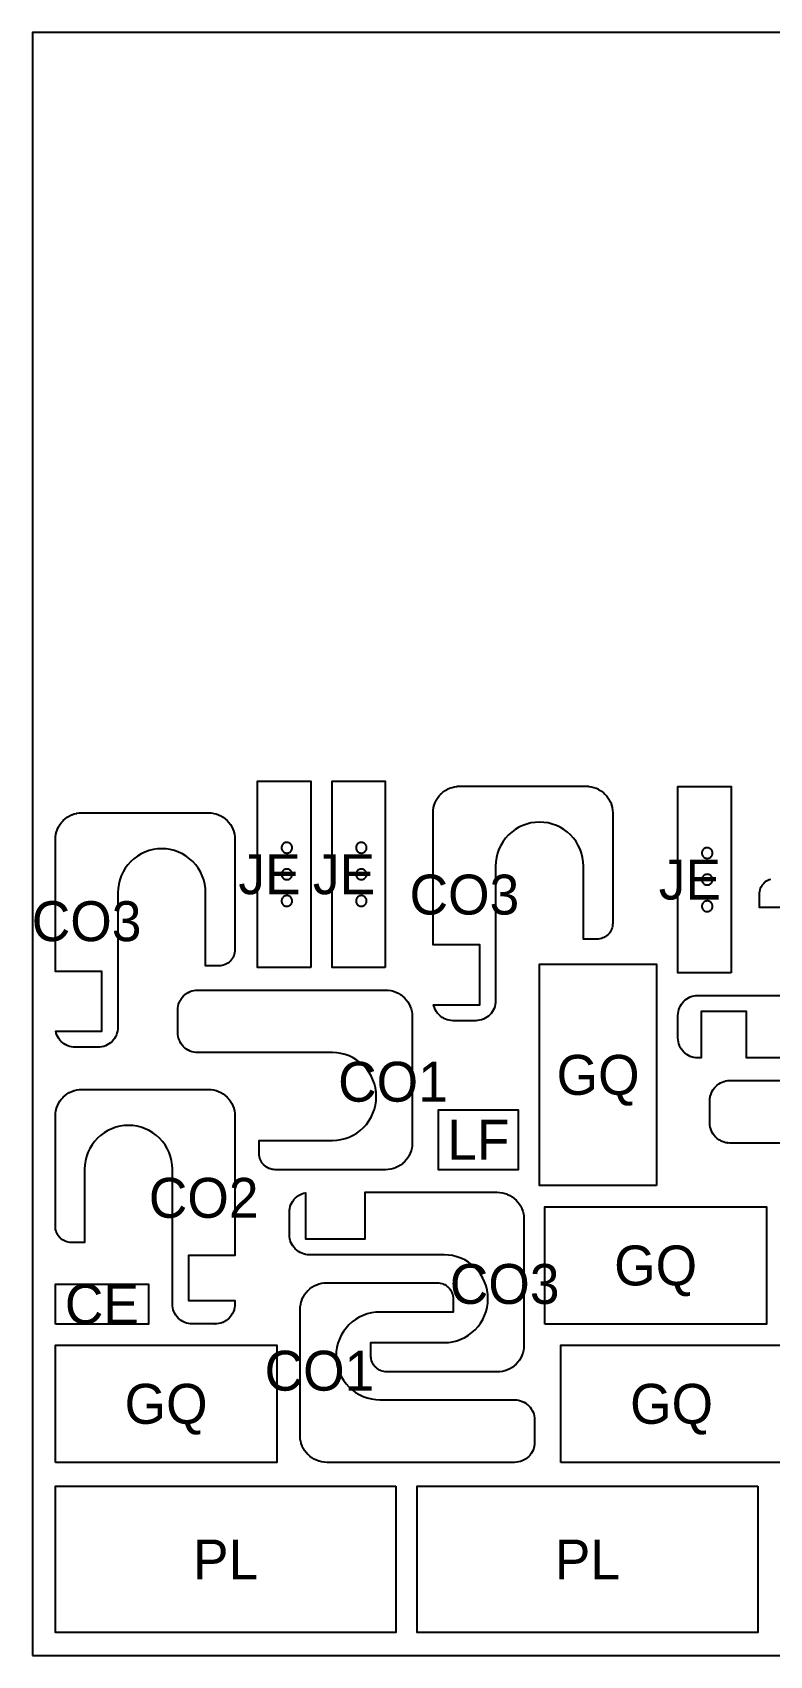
# Model space of a CAD drawing. Header units: millimetres. Extents: x 0 to 1250, y 0 to 1220.
# Drawn here: x 0 to 554, y 0 to 1220 of the extents above; entities that cross this region are included whole.
import ezdxf
from ezdxf.enums import TextEntityAlignment as Align

# ---------------------------------------------------------------- set-up
doc = ezdxf.new("R2010")
doc.units = ezdxf.units.MM
for name, color, linetype in [('DECOUPE', 1, 'Continuous'), ('PANNEAU', 8, 'Continuous'), ('REPERES', 5, 'Continuous')]:
    doc.layers.add(name, color=color, linetype=linetype)

msp = doc.modelspace()

# ---------------------------------------------------------------- linework, layer by layer
at = {"layer": 'DECOUPE'}
for points in [[(209.23, 517.2), (169.23, 517.2), (169.23, 657.2), (169.2, 657.27), (169.2, 657.27), (169.2, 657.27), (169.2, 657.27), (169.2, 657.27), (169.2, 657.27), (169.2, 657.27), (169.2, 657.27), (169.2, 657.27), (169.2, 657.27), (169.21, 657.27), (169.21, 657.27), (169.21, 657.28), (169.21, 657.28), (169.21, 657.28), (169.21, 657.28), (169.21, 657.28), (169.21, 657.28), (169.21, 657.28), (169.21, 657.28), (169.21, 657.28), (169.23, 657.2), (209.23, 657.2)], [(265.23, 517.2), (225.23, 517.2), (225.23, 657.2), (225.2, 657.27), (225.2, 657.27), (225.2, 657.27), (225.2, 657.27), (225.2, 657.27), (225.2, 657.27), (225.2, 657.27), (225.2, 657.27), (225.2, 657.27), (225.2, 657.27), (225.21, 657.27), (225.21, 657.27), (225.21, 657.28), (225.21, 657.28), (225.21, 657.28), (225.21, 657.28), (225.21, 657.28), (225.21, 657.28), (225.21, 657.28), (225.21, 657.28), (225.21, 657.28), (225.23, 657.2), (265.23, 657.2)], [(416.2, 653.44), (418.08, 653.35), (418.08, 653.36), (418.08, 653.37), (418.08, 653.37), (418.09, 653.37), (418.09, 653.37), (418.16, 653.34), (420.02, 653.07), (420.02, 653.07), (420.1, 653.05), (422.01, 652.58), (423.78, 651.94), (423.78, 651.95), (423.85, 651.92), (423.93, 651.89), (423.93, 651.89), (423.93, 651.88), (425.56, 651.11), (425.56, 651.12), (425.63, 651.08), (427.31, 650.07), (428.82, 648.95), (428.83, 648.95), (428.89, 648.9), (428.96, 648.86), (428.95, 648.85), (428.95, 648.84), (430.34, 647.58), (431.6, 646.19), (431.61, 646.19), (431.61, 646.19), (431.62, 646.2), (431.63, 646.2), (431.63, 646.2), (431.66, 646.13), (431.72, 646.07), (431.71, 646.06), (432.83, 644.55), (433.8, 642.93), (433.8, 642.94), (433.84, 642.87), (433.88, 642.8), (433.87, 642.79), (434.68, 641.09), (435.31, 639.32), (435.32, 639.32), (435.34, 639.24), (435.37, 639.17), (435.36, 639.17), (435.82, 637.34), (436.1, 635.4), (436.12, 635.32), (436.11, 635.32), (436.2, 633.44), (436.2, 633.36), (436.2, 633.36), (436.2, 550.52), (436.2, 550.52), (436.2, 550.44), (436.15, 549.35), (436.15, 549.34), (436.15, 549.34), (436.17, 549.34), (436.17, 549.34), (436.14, 549.26), (435.98, 548.18), (435.99, 548.17), (435.97, 548.1), (435.68, 546.95), (435.31, 545.92), (435.32, 545.92), (435.29, 545.85), (435.26, 545.77), (435.25, 545.77), (434.78, 544.78), (434.18, 543.77), (434.14, 543.7), (434.13, 543.71), (433.48, 542.82), (433.45, 542.75), (433.44, 542.75), (433.44, 542.75), (433.42, 542.76), (432.74, 542.01), (432.75, 542.01), (432.74, 542.01), (432.75, 542), (432.69, 541.95), (431.81, 541.16), (430.87, 540.46), (430.8, 540.41), (430.8, 540.42), (429.93, 539.9), (429.93, 539.89), (429.93, 539.88), (429.93, 539.88), (429.86, 539.85), (429.79, 539.81), (429.78, 539.82), (428.79, 539.35), (427.68, 538.95), (427.61, 538.93), (427.61, 538.93), (426.54, 538.67), (426.46, 538.65), (426.46, 538.66), (425.38, 538.5), (425.3, 538.46), (425.3, 538.46), (425.3, 538.46), (425.29, 538.49), (424.2, 538.44), (414.2, 538.44), (414.2, 593.44), (414.04, 596.67), (413.57, 599.88), (412.78, 603.02), (411.69, 606.07), (410.3, 608.99), (408.64, 611.77), (406.71, 614.37), (404.53, 616.77), (402.13, 618.95), (399.53, 620.88), (396.76, 622.54), (393.83, 623.93), (390.78, 625.02), (387.64, 625.8), (384.43, 626.28), (381.2, 626.44), (377.97, 626.28), (374.76, 625.8), (371.62, 625.02), (368.57, 623.93), (365.64, 622.54), (362.87, 620.88), (360.27, 618.95), (357.87, 616.77), (355.69, 614.37), (353.76, 611.77), (352.1, 608.99), (350.71, 606.07), (349.62, 603.02), (348.83, 599.88), (348.36, 596.67), (348.2, 593.44), (348.2, 492.2), (348.2, 492.12), (348.2, 492.12), (348.13, 490.73), (347.91, 489.28), (347.55, 487.85), (347.06, 486.46), (346.43, 485.13), (345.67, 483.87), (344.8, 482.69), (343.81, 481.6), (342.72, 480.61), (341.53, 479.73), (340.27, 478.98), (338.94, 478.35), (337.55, 477.85), (336.13, 477.49), (334.67, 477.28), (333.2, 477.2), (316.28, 477.2), (316.28, 477.2), (316.2, 477.2), (314.82, 477.27), (314.81, 477.26), (314.74, 477.28), (313.36, 477.48), (313.36, 477.47), (313.28, 477.49), (311.94, 477.83), (311.94, 477.82), (311.86, 477.85), (310.48, 478.34), (309.15, 478.96), (309.08, 478.99), (309.08, 478.99), (309.08, 478.99), (309.08, 479), (307.96, 479.67), (307.95, 479.66), (307.89, 479.71), (306.78, 480.54), (306.77, 480.53), (306.71, 480.58), (305.62, 481.57), (304.64, 482.65), (304.58, 482.71), (304.59, 482.72), (303.81, 483.76), (303.8, 483.76), (303.76, 483.83), (303.7, 483.88), (303.7, 483.89), (303.72, 483.9), (303.04, 485.01), (303.03, 485.01), (303, 485.08), (302.37, 486.4), (301.87, 487.78), (301.84, 487.86), (301.85, 487.86), (301.5, 489.2), (336.12, 489.2), (336.12, 489.22), (336.2, 489.2), (336.2, 489.2), (336.14, 489.25), (336.14, 489.25), (336.14, 489.25), (336.14, 489.26), (336.14, 489.26), (336.14, 489.26), (336.15, 489.27), (336.15, 489.27), (336.15, 489.27), (336.2, 489.2), (336.2, 489.2), (336.18, 489.28), (336.2, 489.29), (336.2, 534.2), (301.2, 534.2), (301.2, 633.44), (301.29, 635.31), (301.28, 635.32), (301.28, 635.32), (301.27, 635.32), (301.3, 635.4), (301.57, 637.26), (301.56, 637.26), (301.58, 637.34), (302.06, 639.24), (302.72, 641.09), (302.75, 641.17), (302.75, 641.17), (302.76, 641.16), (303.53, 642.79), (303.52, 642.8), (303.56, 642.87), (303.6, 642.94), (303.6, 642.94), (304.53, 644.48), (304.52, 644.48), (304.57, 644.55), (305.74, 646.13), (307, 647.52), (307, 647.52), (307, 647.53), (306.99, 647.53), (307.06, 647.58), (307.11, 647.64), (307.11, 647.64), (307.11, 647.64), (307.12, 647.64), (308.51, 648.9), (310.09, 650.07), (310.15, 650.11), (310.16, 650.11), (311.7, 651.03), (311.7, 651.04), (311.77, 651.08), (311.84, 651.12), (311.85, 651.11), (313.47, 651.88), (313.47, 651.89), (313.47, 651.89), (313.55, 651.92), (315.39, 652.58), (317.3, 653.05), (317.38, 653.07), (317.38, 653.07), (319.24, 653.34), (319.32, 653.36), (319.32, 653.35), (319.32, 653.35), (319.32, 653.35), (321.2, 653.44)], [(525.23, 513.2), (485.23, 513.2), (485.23, 653.2), (485.2, 653.27), (485.2, 653.27), (485.2, 653.27), (485.2, 653.27), (485.2, 653.27), (485.2, 653.27), (485.2, 653.27), (485.2, 653.27), (485.2, 653.27), (485.2, 653.27), (485.21, 653.27), (485.21, 653.27), (485.21, 653.28), (485.21, 653.28), (485.21, 653.28), (485.21, 653.28), (485.21, 653.28), (485.21, 653.28), (485.21, 653.28), (485.21, 653.28), (485.21, 653.28), (485.23, 653.2), (525.23, 653.2)], [(132.2, 633.44), (134.08, 633.35), (134.08, 633.36), (134.08, 633.37), (134.08, 633.37), (134.09, 633.37), (134.09, 633.37), (134.16, 633.34), (136.02, 633.07), (136.02, 633.07), (136.1, 633.05), (138.01, 632.58), (139.78, 631.94), (139.78, 631.95), (139.85, 631.92), (139.93, 631.89), (139.93, 631.89), (139.93, 631.88), (141.56, 631.11), (141.56, 631.12), (141.63, 631.08), (143.31, 630.07), (144.82, 628.95), (144.83, 628.95), (144.89, 628.9), (144.96, 628.86), (144.95, 628.85), (144.95, 628.84), (146.34, 627.58), (147.6, 626.19), (147.61, 626.19), (147.61, 626.19), (147.62, 626.2), (147.63, 626.2), (147.63, 626.2), (147.66, 626.13), (147.72, 626.07), (147.71, 626.06), (148.83, 624.55), (149.8, 622.93), (149.8, 622.94), (149.84, 622.87), (149.88, 622.8), (149.87, 622.79), (150.68, 621.09), (151.31, 619.32), (151.32, 619.32), (151.34, 619.24), (151.37, 619.17), (151.36, 619.17), (151.82, 617.34), (152.1, 615.4), (152.12, 615.32), (152.11, 615.32), (152.2, 613.44), (152.2, 613.36), (152.2, 613.36), (152.2, 530.52), (152.2, 530.52), (152.2, 530.44), (152.15, 529.35), (152.15, 529.34), (152.15, 529.34), (152.17, 529.34), (152.17, 529.34), (152.14, 529.26), (151.98, 528.18), (151.99, 528.17), (151.97, 528.1), (151.68, 526.95), (151.31, 525.92), (151.32, 525.92), (151.29, 525.85), (151.26, 525.77), (151.25, 525.77), (150.78, 524.78), (150.18, 523.77), (150.14, 523.7), (150.13, 523.71), (149.48, 522.82), (149.45, 522.75), (149.44, 522.75), (149.44, 522.75), (149.42, 522.76), (148.74, 522.01), (148.75, 522.01), (148.74, 522.01), (148.75, 522), (148.69, 521.95), (147.81, 521.16), (146.87, 520.46), (146.8, 520.41), (146.8, 520.42), (145.93, 519.9), (145.93, 519.89), (145.93, 519.88), (145.93, 519.88), (145.86, 519.85), (145.79, 519.81), (145.78, 519.82), (144.79, 519.35), (143.68, 518.95), (143.61, 518.93), (143.61, 518.93), (142.54, 518.67), (142.46, 518.65), (142.46, 518.66), (141.38, 518.5), (141.3, 518.46), (141.3, 518.46), (141.3, 518.46), (141.29, 518.49), (140.2, 518.44), (130.2, 518.44), (130.2, 573.44), (130.04, 576.67), (129.57, 579.88), (128.78, 583.02), (127.69, 586.07), (126.3, 588.99), (124.64, 591.77), (122.71, 594.37), (120.53, 596.77), (118.13, 598.95), (115.53, 600.88), (112.76, 602.54), (109.83, 603.93), (106.78, 605.02), (103.64, 605.8), (100.43, 606.28), (97.2, 606.44), (93.97, 606.28), (90.76, 605.8), (87.62, 605.02), (84.57, 603.93), (81.64, 602.54), (78.87, 600.88), (76.27, 598.95), (73.87, 596.77), (71.69, 594.37), (69.76, 591.77), (68.1, 588.99), (66.71, 586.07), (65.62, 583.02), (64.83, 579.88), (64.36, 576.67), (64.2, 573.44), (64.2, 472.2), (64.2, 472.12), (64.2, 472.12), (64.13, 470.73), (63.91, 469.28), (63.55, 467.85), (63.06, 466.46), (62.43, 465.13), (61.67, 463.87), (60.8, 462.69), (59.81, 461.6), (58.72, 460.61), (57.53, 459.73), (56.27, 458.98), (54.94, 458.35), (53.55, 457.85), (52.13, 457.49), (50.67, 457.28), (49.2, 457.2), (32.28, 457.2), (32.28, 457.2), (32.2, 457.2), (30.82, 457.27), (30.81, 457.26), (30.74, 457.28), (29.36, 457.48), (29.36, 457.47), (29.28, 457.49), (27.94, 457.83), (27.94, 457.82), (27.86, 457.85), (26.48, 458.34), (25.15, 458.96), (25.08, 458.99), (25.08, 458.99), (25.08, 458.99), (25.08, 459), (23.96, 459.67), (23.95, 459.66), (23.89, 459.71), (22.78, 460.54), (22.77, 460.53), (22.71, 460.58), (21.62, 461.57), (20.64, 462.65), (20.58, 462.71), (20.59, 462.72), (19.81, 463.76), (19.8, 463.76), (19.76, 463.83), (19.7, 463.88), (19.7, 463.89), (19.72, 463.9), (19.04, 465.01), (19.03, 465.01), (19, 465.08), (18.37, 466.4), (17.87, 467.78), (17.84, 467.86), (17.85, 467.86), (17.5, 469.2), (52.12, 469.2), (52.12, 469.22), (52.2, 469.2), (52.2, 469.2), (52.14, 469.25), (52.14, 469.25), (52.14, 469.25), (52.14, 469.26), (52.14, 469.26), (52.14, 469.26), (52.15, 469.27), (52.15, 469.27), (52.15, 469.27), (52.2, 469.2), (52.2, 469.2), (52.18, 469.28), (52.2, 469.29), (52.2, 514.2), (17.2, 514.2), (17.2, 613.44), (17.29, 615.31), (17.28, 615.32), (17.28, 615.32), (17.27, 615.32), (17.3, 615.4), (17.57, 617.26), (17.56, 617.26), (17.58, 617.34), (18.06, 619.24), (18.72, 621.09), (18.75, 621.17), (18.75, 621.17), (18.76, 621.16), (19.53, 622.79), (19.52, 622.8), (19.56, 622.87), (19.6, 622.94), (19.6, 622.94), (20.53, 624.48), (20.52, 624.48), (20.57, 624.55), (21.74, 626.13), (23, 627.52), (23, 627.52), (23, 627.53), (22.99, 627.53), (23.06, 627.58), (23.11, 627.64), (23.11, 627.64), (23.11, 627.64), (23.12, 627.64), (24.51, 628.9), (26.09, 630.07), (26.15, 630.11), (26.16, 630.11), (27.7, 631.03), (27.7, 631.04), (27.77, 631.08), (27.84, 631.12), (27.85, 631.11), (29.47, 631.88), (29.47, 631.89), (29.47, 631.89), (29.55, 631.92), (31.39, 632.58), (33.3, 633.05), (33.38, 633.07), (33.38, 633.07), (35.24, 633.34), (35.32, 633.36), (35.32, 633.35), (35.32, 633.35), (35.32, 633.35), (37.2, 633.44)], [(191.73, 603.23), (192.12, 603.3), (192.51, 603.41), (192.88, 603.55), (193.23, 603.74), (193.57, 603.95), (193.88, 604.2), (194.17, 604.48), (194.42, 604.78), (194.65, 605.11), (194.84, 605.46), (194.84, 605.47), (194.84, 605.47), (194.99, 605.83), (195.11, 606.21), (195.11, 606.29), (195.13, 606.29), (195.19, 606.6), (195.19, 606.68), (195.2, 606.68), (195.23, 607), (195.23, 607), (195.23, 607), (195.23, 607), (195.23, 607.4), (195.19, 607.8), (195.11, 608.19), (194.99, 608.57), (194.84, 608.94), (194.65, 609.29), (194.42, 609.62), (194.17, 609.92), (193.88, 610.2), (193.57, 610.45), (193.23, 610.66), (192.88, 610.85), (192.51, 610.99), (192.12, 611.1), (191.73, 611.17), (191.33, 611.2), (190.93, 611.19), (190.54, 611.14), (190.15, 611.05), (189.77, 610.92), (189.41, 610.76), (189.06, 610.56), (188.74, 610.33), (188.44, 610.06), (188.17, 609.77), (187.93, 609.45), (187.72, 609.11), (187.55, 608.75), (187.41, 608.38), (187.31, 607.99), (187.25, 607.6), (187.23, 607.2), (187.25, 606.88), (187.25, 606.88), (187.25, 606.81), (187.25, 606.8), (187.3, 606.49), (187.31, 606.49), (187.31, 606.41), (187.39, 606.1), (187.41, 606.1), (187.41, 606.02), (187.55, 605.65), (187.72, 605.29), (187.93, 604.95), (188.17, 604.63), (188.44, 604.34), (188.74, 604.07), (189.06, 603.84), (189.41, 603.64), (189.77, 603.48), (190.15, 603.35), (190.54, 603.26), (190.93, 603.21), (191.33, 603.2)], [(247.73, 603.23), (248.12, 603.3), (248.51, 603.41), (248.88, 603.55), (249.23, 603.74), (249.57, 603.95), (249.88, 604.2), (250.17, 604.48), (250.42, 604.78), (250.65, 605.11), (250.84, 605.46), (250.84, 605.47), (250.84, 605.47), (250.99, 605.83), (251.11, 606.21), (251.11, 606.29), (251.13, 606.29), (251.19, 606.6), (251.19, 606.68), (251.2, 606.68), (251.23, 607), (251.23, 607), (251.23, 607), (251.23, 607), (251.23, 607.4), (251.19, 607.8), (251.11, 608.19), (250.99, 608.57), (250.84, 608.94), (250.65, 609.29), (250.42, 609.62), (250.17, 609.92), (249.88, 610.2), (249.57, 610.45), (249.23, 610.66), (248.88, 610.85), (248.51, 610.99), (248.12, 611.1), (247.73, 611.17), (247.33, 611.2), (246.93, 611.19), (246.54, 611.14), (246.15, 611.05), (245.77, 610.92), (245.41, 610.76), (245.06, 610.56), (244.74, 610.33), (244.44, 610.06), (244.17, 609.77), (243.93, 609.45), (243.72, 609.11), (243.55, 608.75), (243.41, 608.38), (243.31, 607.99), (243.25, 607.6), (243.23, 607.2), (243.25, 606.88), (243.25, 606.88), (243.25, 606.81), (243.25, 606.8), (243.3, 606.49), (243.31, 606.49), (243.31, 606.41), (243.39, 606.1), (243.41, 606.1), (243.41, 606.02), (243.55, 605.65), (243.72, 605.29), (243.93, 604.95), (244.17, 604.63), (244.44, 604.34), (244.74, 604.07), (245.06, 603.84), (245.41, 603.64), (245.77, 603.48), (246.15, 603.35), (246.54, 603.26), (246.93, 603.21), (247.33, 603.2)], [(507.73, 599.23), (508.12, 599.3), (508.51, 599.41), (508.88, 599.55), (509.23, 599.74), (509.57, 599.95), (509.88, 600.2), (510.17, 600.48), (510.42, 600.78), (510.65, 601.11), (510.84, 601.46), (510.84, 601.47), (510.84, 601.47), (510.99, 601.83), (511.11, 602.21), (511.11, 602.29), (511.13, 602.29), (511.19, 602.6), (511.19, 602.68), (511.2, 602.68), (511.23, 603), (511.23, 603), (511.23, 603), (511.23, 603), (511.23, 603.4), (511.19, 603.8), (511.11, 604.19), (510.99, 604.57), (510.84, 604.94), (510.65, 605.29), (510.42, 605.62), (510.17, 605.92), (509.88, 606.2), (509.57, 606.45), (509.23, 606.66), (508.88, 606.85), (508.51, 606.99), (508.12, 607.1), (507.73, 607.17), (507.33, 607.2), (506.93, 607.19), (506.54, 607.14), (506.15, 607.05), (505.77, 606.92), (505.41, 606.76), (505.06, 606.56), (504.74, 606.33), (504.44, 606.06), (504.17, 605.77), (503.93, 605.45), (503.72, 605.11), (503.55, 604.75), (503.41, 604.38), (503.31, 603.99), (503.25, 603.6), (503.23, 603.2), (503.25, 602.88), (503.25, 602.88), (503.25, 602.81), (503.25, 602.8), (503.3, 602.49), (503.31, 602.49), (503.31, 602.41), (503.39, 602.1), (503.41, 602.1), (503.41, 602.02), (503.55, 601.65), (503.72, 601.29), (503.93, 600.95), (504.17, 600.63), (504.44, 600.34), (504.74, 600.07), (505.06, 599.84), (505.41, 599.64), (505.77, 599.48), (506.15, 599.35), (506.54, 599.26), (506.93, 599.21), (507.33, 599.2)], [(191.33, 583.2), (191.73, 583.23), (192.12, 583.3), (192.51, 583.41), (192.88, 583.55), (193.23, 583.74), (193.57, 583.95), (193.88, 584.2), (194.17, 584.48), (194.42, 584.78), (194.65, 585.11), (194.84, 585.46), (194.84, 585.47), (194.84, 585.47), (194.99, 585.83), (194.99, 585.91), (195.02, 585.91), (195.11, 586.21), (195.11, 586.29), (195.13, 586.29), (195.19, 586.6), (195.19, 586.68), (195.2, 586.68), (195.23, 587), (195.23, 587.3), (195.23, 587.4), (195.19, 587.8), (195.13, 588.11), (195.11, 588.11), (195.11, 588.19), (195.02, 588.49), (194.99, 588.49), (194.99, 588.49), (194.99, 588.49), (194.99, 588.49), (194.99, 588.57), (194.84, 588.94), (194.65, 589.29), (194.42, 589.62), (194.17, 589.92), (193.88, 590.2), (193.57, 590.45), (193.23, 590.66), (192.88, 590.85), (192.51, 590.99), (192.12, 591.1), (191.73, 591.17), (191.33, 591.2), (190.93, 591.19), (190.54, 591.14), (190.15, 591.05), (189.77, 590.92), (189.41, 590.76), (189.06, 590.56), (188.74, 590.33), (188.44, 590.06), (188.17, 589.77), (187.93, 589.45), (187.72, 589.11), (187.55, 588.75), (187.55, 588.67), (187.55, 588.67), (187.52, 588.67), (187.41, 588.38), (187.41, 588.3), (187.39, 588.3), (187.31, 587.99), (187.31, 587.91), (187.3, 587.91), (187.25, 587.6), (187.25, 587.52), (187.25, 587.52), (187.23, 587.2), (187.25, 586.88), (187.25, 586.88), (187.25, 586.8), (187.3, 586.49), (187.31, 586.49), (187.31, 586.49), (187.31, 586.41), (187.39, 586.1), (187.41, 586.1), (187.41, 586.02), (187.52, 585.73), (187.55, 585.73), (187.55, 585.65), (187.72, 585.29), (187.93, 584.95), (188.17, 584.63), (188.44, 584.34), (188.74, 584.07), (189.06, 583.84), (189.41, 583.64), (189.77, 583.48), (190.15, 583.35), (190.54, 583.26), (190.93, 583.21)], [(247.33, 583.2), (247.73, 583.23), (248.12, 583.3), (248.51, 583.41), (248.88, 583.55), (249.23, 583.74), (249.57, 583.95), (249.88, 584.2), (250.17, 584.48), (250.42, 584.78), (250.65, 585.11), (250.84, 585.46), (250.84, 585.47), (250.84, 585.47), (250.99, 585.83), (250.99, 585.91), (251.02, 585.91), (251.11, 586.21), (251.11, 586.29), (251.13, 586.29), (251.19, 586.6), (251.19, 586.68), (251.2, 586.68), (251.23, 587), (251.23, 587.3), (251.23, 587.4), (251.19, 587.8), (251.13, 588.11), (251.11, 588.11), (251.11, 588.19), (251.02, 588.49), (250.99, 588.49), (250.99, 588.49), (250.99, 588.49), (250.99, 588.49), (250.99, 588.57), (250.84, 588.94), (250.65, 589.29), (250.42, 589.62), (250.17, 589.92), (249.88, 590.2), (249.57, 590.45), (249.23, 590.66), (248.88, 590.85), (248.51, 590.99), (248.12, 591.1), (247.73, 591.17), (247.33, 591.2), (246.93, 591.19), (246.54, 591.14), (246.15, 591.05), (245.77, 590.92), (245.41, 590.76), (245.06, 590.56), (244.74, 590.33), (244.44, 590.06), (244.17, 589.77), (243.93, 589.45), (243.72, 589.11), (243.55, 588.75), (243.55, 588.67), (243.55, 588.67), (243.52, 588.67), (243.41, 588.38), (243.41, 588.3), (243.39, 588.3), (243.31, 587.99), (243.31, 587.91), (243.3, 587.91), (243.25, 587.6), (243.25, 587.52), (243.25, 587.52), (243.23, 587.2), (243.25, 586.88), (243.25, 586.88), (243.25, 586.8), (243.3, 586.49), (243.31, 586.49), (243.31, 586.49), (243.31, 586.41), (243.39, 586.1), (243.41, 586.1), (243.41, 586.02), (243.52, 585.73), (243.55, 585.73), (243.55, 585.65), (243.72, 585.29), (243.93, 584.95), (244.17, 584.63), (244.44, 584.34), (244.74, 584.07), (245.06, 583.84), (245.41, 583.64), (245.77, 583.48), (246.15, 583.35), (246.54, 583.26), (246.93, 583.21)], [(507.33, 579.2), (507.73, 579.23), (508.12, 579.3), (508.51, 579.41), (508.88, 579.55), (509.23, 579.74), (509.57, 579.95), (509.88, 580.2), (510.17, 580.48), (510.42, 580.78), (510.65, 581.11), (510.84, 581.46), (510.84, 581.47), (510.84, 581.47), (510.99, 581.83), (510.99, 581.91), (511.02, 581.91), (511.11, 582.21), (511.11, 582.29), (511.13, 582.29), (511.19, 582.6), (511.19, 582.68), (511.2, 582.68), (511.23, 583), (511.23, 583.3), (511.23, 583.4), (511.19, 583.8), (511.13, 584.11), (511.11, 584.11), (511.11, 584.19), (511.02, 584.49), (510.99, 584.49), (510.99, 584.49), (510.99, 584.49), (510.99, 584.49), (510.99, 584.57), (510.84, 584.94), (510.65, 585.29), (510.42, 585.62), (510.17, 585.92), (509.88, 586.2), (509.57, 586.45), (509.23, 586.66), (508.88, 586.85), (508.51, 586.99), (508.12, 587.1), (507.73, 587.17), (507.33, 587.2), (506.93, 587.19), (506.54, 587.14), (506.15, 587.05), (505.77, 586.92), (505.41, 586.76), (505.06, 586.56), (504.74, 586.33), (504.44, 586.06), (504.17, 585.77), (503.93, 585.45), (503.72, 585.11), (503.55, 584.75), (503.55, 584.67), (503.55, 584.67), (503.52, 584.67), (503.41, 584.38), (503.41, 584.3), (503.39, 584.3), (503.31, 583.99), (503.31, 583.91), (503.3, 583.91), (503.25, 583.6), (503.25, 583.52), (503.25, 583.52), (503.23, 583.2), (503.25, 582.88), (503.25, 582.88), (503.25, 582.8), (503.3, 582.49), (503.31, 582.49), (503.31, 582.49), (503.31, 582.41), (503.39, 582.1), (503.41, 582.1), (503.41, 582.02), (503.52, 581.73), (503.55, 581.73), (503.55, 581.65), (503.72, 581.29), (503.93, 580.95), (504.17, 580.63), (504.44, 580.34), (504.74, 580.07), (505.06, 579.84), (505.41, 579.64), (505.77, 579.48), (506.15, 579.35), (506.54, 579.26), (506.93, 579.21)], [(190.93, 563.21), (191.33, 563.2), (191.73, 563.23), (192.12, 563.3), (192.51, 563.41), (192.88, 563.55), (193.23, 563.74), (193.57, 563.95), (193.88, 564.2), (194.17, 564.48), (194.42, 564.78), (194.65, 565.11), (194.84, 565.46), (194.99, 565.83), (195.11, 566.21), (195.19, 566.6), (195.23, 567), (195.23, 567.4), (195.2, 567.72), (195.19, 567.72), (195.19, 567.8), (195.11, 568.19), (195.02, 568.49), (194.99, 568.49), (194.99, 568.57), (194.84, 568.94), (194.65, 569.29), (194.42, 569.62), (194.17, 569.92), (193.88, 570.2), (193.57, 570.45), (193.23, 570.66), (192.88, 570.85), (192.51, 570.99), (192.12, 571.1), (191.73, 571.17), (191.33, 571.2), (190.93, 571.19), (190.54, 571.14), (190.15, 571.05), (189.77, 570.92), (189.41, 570.76), (189.06, 570.56), (188.74, 570.33), (188.44, 570.06), (188.17, 569.77), (187.93, 569.45), (187.72, 569.11), (187.55, 568.75), (187.55, 568.67), (187.52, 568.67), (187.41, 568.38), (187.41, 568.3), (187.39, 568.3), (187.31, 567.99), (187.25, 567.6), (187.25, 567.52), (187.25, 567.52), (187.23, 567.2), (187.25, 566.8), (187.31, 566.41), (187.41, 566.02), (187.55, 565.65), (187.72, 565.29), (187.93, 564.95), (188.17, 564.63), (188.44, 564.34), (188.74, 564.07), (189.06, 563.84), (189.41, 563.64), (189.77, 563.48), (190.15, 563.35), (190.54, 563.26)], [(246.93, 563.21), (247.33, 563.2), (247.73, 563.23), (248.12, 563.3), (248.51, 563.41), (248.88, 563.55), (249.23, 563.74), (249.57, 563.95), (249.88, 564.2), (250.17, 564.48), (250.42, 564.78), (250.65, 565.11), (250.84, 565.46), (250.99, 565.83), (251.11, 566.21), (251.19, 566.6), (251.23, 567), (251.23, 567.4), (251.2, 567.72), (251.19, 567.72), (251.19, 567.8), (251.11, 568.19), (251.02, 568.49), (250.99, 568.49), (250.99, 568.57), (250.84, 568.94), (250.65, 569.29), (250.42, 569.62), (250.17, 569.92), (249.88, 570.2), (249.57, 570.45), (249.23, 570.66), (248.88, 570.85), (248.51, 570.99), (248.12, 571.1), (247.73, 571.17), (247.33, 571.2), (246.93, 571.19), (246.54, 571.14), (246.15, 571.05), (245.77, 570.92), (245.41, 570.76), (245.06, 570.56), (244.74, 570.33), (244.44, 570.06), (244.17, 569.77), (243.93, 569.45), (243.72, 569.11), (243.55, 568.75), (243.55, 568.67), (243.52, 568.67), (243.41, 568.38), (243.41, 568.3), (243.39, 568.3), (243.31, 567.99), (243.25, 567.6), (243.25, 567.52), (243.25, 567.52), (243.23, 567.2), (243.25, 566.8), (243.31, 566.41), (243.41, 566.02), (243.55, 565.65), (243.72, 565.29), (243.93, 564.95), (244.17, 564.63), (244.44, 564.34), (244.74, 564.07), (245.06, 563.84), (245.41, 563.64), (245.77, 563.48), (246.15, 563.35), (246.54, 563.26)], [(506.93, 559.21), (507.33, 559.2), (507.73, 559.23), (508.12, 559.3), (508.51, 559.41), (508.88, 559.55), (509.23, 559.74), (509.57, 559.95), (509.88, 560.2), (510.17, 560.48), (510.42, 560.78), (510.65, 561.11), (510.84, 561.46), (510.99, 561.83), (511.11, 562.21), (511.19, 562.6), (511.23, 563), (511.23, 563.4), (511.2, 563.72), (511.19, 563.72), (511.19, 563.8), (511.11, 564.19), (511.02, 564.49), (510.99, 564.49), (510.99, 564.57), (510.84, 564.94), (510.65, 565.29), (510.42, 565.62), (510.17, 565.92), (509.88, 566.2), (509.57, 566.45), (509.23, 566.66), (508.88, 566.85), (508.51, 566.99), (508.12, 567.1), (507.73, 567.17), (507.33, 567.2), (506.93, 567.19), (506.54, 567.14), (506.15, 567.05), (505.77, 566.92), (505.41, 566.76), (505.06, 566.56), (504.74, 566.33), (504.44, 566.06), (504.17, 565.77), (503.93, 565.45), (503.72, 565.11), (503.55, 564.75), (503.55, 564.67), (503.52, 564.67), (503.41, 564.38), (503.41, 564.3), (503.39, 564.3), (503.31, 563.99), (503.25, 563.6), (503.25, 563.52), (503.25, 563.52), (503.23, 563.2), (503.25, 562.8), (503.31, 562.41), (503.41, 562.02), (503.55, 561.65), (503.72, 561.29), (503.93, 560.95), (504.17, 560.63), (504.44, 560.34), (504.74, 560.07), (505.06, 559.84), (505.41, 559.64), (505.77, 559.48), (506.15, 559.35), (506.54, 559.26)], [(469.2, 353.2), (381.2, 353.2), (381.2, 519.7), (469.2, 519.7)], [(285.48, 385.2), (285.39, 383.32), (285.4, 383.32), (285.39, 383.24), (285.1, 381.3), (284.64, 379.48), (284.65, 379.47), (284.62, 379.4), (284.6, 379.32), (284.59, 379.32), (283.96, 377.55), (283.15, 375.85), (283.17, 375.84), (283.17, 375.84), (283.12, 375.78), (283.1, 375.7), (283.1, 375.7), (283.09, 375.7), (283.08, 375.71), (282.15, 374.16), (282.16, 374.16), (282.11, 374.09), (280.94, 372.52), (279.62, 371.06), (279.57, 371), (279.57, 371), (279.56, 371.01), (278.23, 369.8), (278.24, 369.79), (278.17, 369.74), (278.12, 369.68), (278.1, 369.7), (276.59, 368.57), (274.91, 367.57), (274.84, 367.52), (274.84, 367.53), (273.21, 366.76), (273.21, 366.75), (273.21, 366.75), (273.14, 366.73), (273.06, 366.69), (273.06, 366.7), (271.36, 366.09), (271.36, 366.08), (271.29, 366.07), (269.38, 365.59), (267.44, 365.3), (267.36, 365.28), (267.36, 365.28), (267.36, 365.3), (265.48, 365.2), (265.4, 365.2), (265.4, 365.2), (182.56, 365.2), (182.56, 365.2), (182.48, 365.2), (181.39, 365.26), (181.38, 365.25), (181.31, 365.26), (180.22, 365.42), (180.22, 365.42), (180.14, 365.43), (179, 365.72), (177.97, 366.09), (177.96, 366.08), (177.96, 366.08), (177.89, 366.12), (177.81, 366.14), (177.81, 366.14), (177.82, 366.15), (176.9, 366.59), (176.89, 366.58), (176.82, 366.62), (175.81, 367.23), (174.87, 367.93), (174.8, 367.97), (174.8, 367.97), (174.81, 367.98), (174.06, 368.66), (174.04, 368.65), (174.04, 368.65), (174.04, 368.65), (174.03, 368.65), (174, 368.72), (173.94, 368.77), (173.94, 368.78), (173.21, 369.59), (172.55, 370.47), (172.54, 370.47), (172.54, 370.46), (172.54, 370.46), (172.5, 370.54), (172.46, 370.6), (172.46, 370.61), (171.9, 371.55), (171.39, 372.61), (171.36, 372.68), (171.37, 372.69), (171, 373.72), (170.97, 373.8), (170.98, 373.8), (170.73, 374.78), (170.72, 374.78), (170.71, 374.86), (170.68, 374.94), (170.68, 374.94), (170.68, 374.94), (170.7, 374.95), (170.54, 376.03), (170.48, 377.2), (170.47, 377.28), (170.48, 377.28), (170.48, 387.2), (225.48, 387.2), (228.72, 387.36), (231.92, 387.84), (235.06, 388.62), (238.11, 389.72), (241.04, 391.1), (243.82, 392.77), (246.42, 394.69), (248.82, 396.87), (250.99, 399.27), (252.92, 401.87), (254.58, 404.65), (255.97, 407.58), (257.06, 410.62), (257.85, 413.77), (258.32, 416.97), (258.48, 420.2), (258.32, 423.44), (257.85, 426.64), (257.06, 429.78), (255.97, 432.83), (254.58, 435.76), (252.92, 438.54), (250.99, 441.14), (248.82, 443.54), (246.42, 445.71), (243.82, 447.64), (241.04, 449.31), (238.11, 450.69), (235.06, 451.78), (231.92, 452.57), (228.72, 453.05), (225.48, 453.2), (124.25, 453.2), (122.86, 453.27), (122.86, 453.26), (122.85, 453.25), (122.85, 453.25), (122.85, 453.24), (122.84, 453.23), (122.83, 453.22), (122.78, 453.28), (121.4, 453.48), (121.4, 453.47), (121.32, 453.49), (119.89, 453.85), (118.51, 454.35), (118.43, 454.37), (118.43, 454.37), (118.43, 454.38), (117.25, 454.94), (117.24, 454.93), (117.18, 454.98), (117.1, 455.01), (117.11, 455.02), (115.91, 455.73), (114.73, 456.61), (114.67, 456.66), (114.67, 456.66), (113.64, 457.6), (113.58, 457.65), (113.58, 457.66), (112.71, 458.63), (112.7, 458.62), (112.65, 458.69), (111.78, 459.87), (111.06, 461.06), (111.05, 461.06), (111.02, 461.13), (110.98, 461.2), (110.98, 461.21), (110.42, 462.39), (110.42, 462.39), (110.39, 462.46), (109.92, 463.77), (109.91, 463.77), (109.89, 463.85), (109.54, 465.28), (109.32, 466.73), (109.3, 466.81), (109.3, 466.81), (109.31, 466.81), (109.31, 466.81), (109.32, 466.82), (109.25, 468.2), (109.25, 485.12), (109.24, 485.12), (109.23, 485.13), (109.21, 485.13), (109.21, 485.14), (109.21, 485.14), (109.2, 485.14), (109.25, 485.2), (109.32, 486.67), (109.52, 488.05), (109.51, 488.05), (109.51, 488.05), (109.54, 488.13), (109.55, 488.21), (109.56, 488.21), (109.89, 489.56), (110.39, 490.94), (110.42, 491.02), (110.42, 491.02), (110.98, 492.2), (110.98, 492.21), (111.02, 492.27), (111.05, 492.35), (111.06, 492.34), (111.73, 493.47), (111.72, 493.48), (111.72, 493.48), (111.78, 493.54), (112.6, 494.66), (112.6, 494.66), (112.65, 494.72), (113.64, 495.81), (114.73, 496.8), (114.79, 496.86), (114.8, 496.85), (115.91, 497.68), (115.97, 497.74), (115.97, 497.73), (115.97, 497.73), (115.98, 497.72), (115.99, 497.72), (117.11, 498.39), (117.1, 498.4), (117.18, 498.43), (118.51, 499.06), (119.82, 499.53), (119.82, 499.54), (119.89, 499.56), (119.97, 499.59), (119.97, 499.58), (121.24, 499.9), (121.24, 499.9), (121.32, 499.92), (122.78, 500.13), (124.25, 500.2), (124.33, 500.21), (124.33, 500.2), (265.48, 500.2), (267.36, 500.11), (267.36, 500.12), (267.36, 500.12), (267.36, 500.13), (267.37, 500.13), (267.44, 500.11), (269.38, 499.82), (271.29, 499.34), (271.36, 499.32), (271.36, 499.32), (273.14, 498.68), (273.21, 498.65), (273.21, 498.65), (274.84, 497.88), (274.84, 497.88), (274.91, 497.84), (274.98, 497.81), (274.98, 497.8), (276.52, 496.87), (276.53, 496.88), (276.59, 496.83), (278.17, 495.66), (279.56, 494.4), (279.57, 494.41), (279.57, 494.41), (279.58, 494.41), (279.62, 494.35), (279.69, 494.3), (279.68, 494.29), (279.68, 494.29), (279.68, 494.28), (280.94, 492.89), (282.11, 491.32), (282.16, 491.25), (282.15, 491.25), (283.08, 489.7), (283.09, 489.7), (283.12, 489.63), (283.16, 489.56), (283.15, 489.56), (283.92, 487.93), (283.94, 487.93), (283.94, 487.93), (283.96, 487.86), (284.62, 486.01), (285.1, 484.11), (285.12, 484.03), (285.11, 484.03), (285.39, 482.16), (285.41, 482.09), (285.4, 482.08), (285.4, 482.08), (285.39, 482.08), (285.48, 480.2), (285.48, 385.28), (285.5, 385.28), (285.51, 385.28), (285.51, 385.28), (285.51, 385.28), (285.53, 385.27)], [(37.2, 425.49), (37.27, 425.53), (37.28, 425.52), (37.28, 425.52), (37.28, 425.52), (37.28, 425.52), (37.28, 425.51), (37.28, 425.49), (132.2, 425.49), (134.08, 425.4), (134.08, 425.41), (134.08, 425.41), (134.09, 425.42), (134.16, 425.39), (136.03, 425.12), (136.03, 425.13), (136.11, 425.11), (138.01, 424.63), (139.86, 423.97), (139.93, 423.94), (139.93, 423.93), (141.56, 423.16), (141.56, 423.17), (141.63, 423.13), (141.7, 423.09), (141.7, 423.09), (143.25, 422.16), (143.25, 422.17), (143.32, 422.12), (144.89, 420.95), (146.28, 419.69), (146.29, 419.69), (146.29, 419.69), (146.3, 419.7), (146.35, 419.63), (146.41, 419.58), (146.41, 419.58), (146.41, 419.58), (146.4, 419.57), (147.66, 418.18), (148.83, 416.6), (148.88, 416.54), (148.87, 416.53), (149.8, 414.99), (149.81, 414.99), (149.84, 414.92), (149.88, 414.85), (149.88, 414.85), (150.65, 413.22), (150.65, 413.22), (150.68, 413.14), (151.32, 411.37), (151.32, 411.37), (151.34, 411.3), (151.82, 409.39), (152.11, 407.45), (152.13, 407.37), (152.13, 407.37), (152.12, 407.37), (152.12, 407.37), (152.11, 407.37), (152.2, 405.49), (152.2, 300.76), (117.2, 300.76), (117.2, 266.84), (117.22, 266.84), (117.22, 266.83), (117.22, 266.83), (117.23, 266.83), (117.23, 266.83), (117.23, 266.83), (117.23, 266.83), (117.23, 266.83), (117.24, 266.83), (117.24, 266.83), (117.24, 266.83), (117.25, 266.82), (117.25, 266.82), (117.25, 266.82), (117.25, 266.82), (117.27, 266.81), (117.27, 266.81), (117.27, 266.8), (117.27, 266.8), (117.27, 266.8), (117.27, 266.8), (117.28, 266.79), (117.28, 266.79), (117.28, 266.79), (117.28, 266.79), (117.28, 266.79), (117.28, 266.79), (117.28, 266.79), (117.28, 266.79), (117.28, 266.78), (117.29, 266.76), (152.2, 266.76), (152.2, 264.34), (152.21, 264.34), (152.2, 264.26), (152.13, 262.79), (151.92, 261.33), (151.9, 261.25), (151.9, 261.25), (151.58, 259.98), (151.59, 259.98), (151.56, 259.9), (151.54, 259.82), (151.53, 259.83), (151.06, 258.52), (150.43, 257.19), (150.4, 257.11), (150.39, 257.12), (149.72, 255.99), (149.72, 255.99), (149.73, 255.98), (149.73, 255.98), (149.74, 255.98), (149.68, 255.92), (148.85, 254.81), (148.86, 254.8), (148.8, 254.74), (147.81, 253.65), (146.72, 252.66), (146.66, 252.61), (146.66, 252.61), (145.54, 251.78), (145.48, 251.73), (145.48, 251.73), (145.47, 251.74), (144.34, 251.07), (144.35, 251.05), (144.27, 251.03), (144.21, 250.99), (144.2, 250.99), (143.02, 250.43), (143.02, 250.43), (142.94, 250.4), (141.56, 249.9), (140.21, 249.56), (140.21, 249.56), (140.13, 249.54), (140.05, 249.52), (140.05, 249.52), (140.05, 249.53), (138.67, 249.33), (137.2, 249.26), (137.15, 249.2), (137.15, 249.2), (137.14, 249.2), (137.14, 249.21), (137.14, 249.21), (137.14, 249.21), (137.14, 249.21), (137.14, 249.21), (137.14, 249.21), (137.14, 249.21), (137.14, 249.21), (137.14, 249.21), (137.14, 249.21), (137.14, 249.21), (137.13, 249.22), (137.13, 249.24), (137.12, 249.25), (137.12, 249.26), (120.2, 249.26), (118.73, 249.33), (117.28, 249.54), (115.85, 249.9), (114.46, 250.4), (113.13, 251.03), (111.87, 251.78), (110.69, 252.66), (109.6, 253.65), (108.61, 254.74), (107.73, 255.92), (106.98, 257.19), (106.35, 258.52), (105.85, 259.9), (105.49, 261.33), (105.28, 262.79), (105.21, 264.17), (105.2, 264.18), (105.2, 264.26), (105.2, 365.49), (105.05, 368.72), (104.57, 371.93), (103.78, 375.07), (102.69, 378.12), (101.31, 381.05), (99.64, 383.82), (97.71, 386.43), (95.54, 388.82), (93.14, 391), (90.54, 392.93), (87.76, 394.59), (84.83, 395.98), (81.78, 397.07), (78.64, 397.86), (75.44, 398.33), (72.2, 398.49), (68.97, 398.33), (65.77, 397.86), (62.62, 397.07), (59.58, 395.98), (56.65, 394.59), (53.87, 392.93), (51.27, 391), (48.87, 388.82), (46.69, 386.43), (44.77, 383.82), (43.1, 381.05), (41.72, 378.12), (40.62, 375.07), (39.84, 371.93), (39.36, 368.72), (39.2, 365.49), (39.2, 310.49), (29.28, 310.49), (29.28, 310.48), (29.2, 310.49), (28.03, 310.55), (26.95, 310.71), (26.94, 310.7), (26.94, 310.69), (26.94, 310.69), (26.94, 310.69), (26.86, 310.72), (26.78, 310.73), (26.78, 310.74), (25.8, 310.99), (25.8, 310.98), (25.72, 311.01), (24.69, 311.38), (24.68, 311.37), (24.61, 311.4), (23.55, 311.91), (22.61, 312.47), (22.6, 312.47), (22.54, 312.51), (22.46, 312.55), (22.46, 312.55), (22.46, 312.55), (22.47, 312.55), (22.47, 312.56), (21.59, 313.21), (20.78, 313.95), (20.77, 313.95), (20.72, 314.01), (20.65, 314.04), (20.65, 314.04), (20.65, 314.05), (20.65, 314.05), (20.66, 314.06), (19.98, 314.82), (19.97, 314.81), (19.97, 314.81), (19.93, 314.88), (19.23, 315.82), (18.62, 316.83), (18.58, 316.9), (18.59, 316.91), (18.15, 317.83), (18.14, 317.82), (18.14, 317.82), (18.14, 317.82), (18.12, 317.9), (18.08, 317.97), (18.08, 317.97), (18.09, 317.97), (17.72, 319.01), (17.43, 320.15), (17.42, 320.23), (17.42, 320.23), (17.26, 321.31), (17.25, 321.39), (17.26, 321.39), (17.2, 322.49), (17.2, 322.57), (17.2, 322.57), (17.2, 405.41), (17.2, 405.41), (17.2, 405.49), (17.3, 407.37), (17.28, 407.37), (17.28, 407.37), (17.3, 407.45), (17.59, 409.39), (18.07, 411.3), (18.08, 411.37), (18.09, 411.37), (18.7, 413.07), (18.69, 413.07), (18.73, 413.14), (18.75, 413.22), (18.75, 413.22), (18.76, 413.22), (19.53, 414.85), (19.52, 414.85), (19.57, 414.92), (20.57, 416.6), (21.7, 418.11), (21.68, 418.13), (21.74, 418.18), (21.79, 418.24), (21.79, 418.24), (21.8, 418.24), (23.01, 419.57), (23, 419.58), (23.06, 419.63), (24.52, 420.95), (26.09, 422.12), (26.16, 422.17), (26.16, 422.16), (27.71, 423.09), (27.7, 423.1), (27.7, 423.1), (27.7, 423.11), (27.78, 423.13), (27.84, 423.18), (27.84, 423.18), (27.85, 423.16), (29.55, 423.97), (31.32, 424.6), (31.32, 424.61), (31.4, 424.63), (31.47, 424.66), (31.48, 424.65), (33.3, 425.11), (35.24, 425.39), (35.32, 425.41), (35.32, 425.4)], [(305.2, 410.2), (305.2, 410.2), (365.2, 410.2), (365.2, 365.2), (365.2, 365.2), (305.2, 365.2), (305.2, 410.2)], [(369.44, 233.2), (369.35, 231.33), (369.36, 231.32), (369.37, 231.32), (369.37, 231.32), (369.37, 231.32), (369.37, 231.32), (369.34, 231.24), (369.07, 229.38), (369.07, 229.38), (369.05, 229.3), (368.58, 227.4), (367.94, 225.63), (367.95, 225.62), (367.92, 225.55), (367.89, 225.47), (367.89, 225.47), (367.88, 225.48), (367.11, 223.85), (367.12, 223.84), (367.08, 223.78), (366.07, 222.09), (364.95, 220.58), (364.95, 220.58), (364.9, 220.52), (364.86, 220.45), (364.85, 220.45), (364.84, 220.46), (363.58, 219.06), (362.19, 217.8), (362.19, 217.79), (362.19, 217.79), (362.2, 217.78), (362.2, 217.78), (362.2, 217.77), (362.13, 217.74), (362.07, 217.69), (362.06, 217.7), (360.55, 216.57), (358.93, 215.61), (358.94, 215.6), (358.87, 215.57), (358.8, 215.52), (358.79, 215.53), (357.09, 214.73), (355.32, 214.09), (355.32, 214.08), (355.24, 214.07), (355.17, 214.03), (355.17, 214.05), (353.34, 213.59), (351.4, 213.3), (351.32, 213.28), (351.32, 213.3), (349.44, 213.2), (349.36, 213.2), (349.36, 213.2), (266.52, 213.2), (266.52, 213.2), (266.44, 213.2), (265.35, 213.26), (265.34, 213.25), (265.34, 213.25), (265.34, 213.24), (265.34, 213.23), (265.26, 213.26), (264.18, 213.42), (264.17, 213.42), (264.1, 213.43), (262.95, 213.72), (261.92, 214.09), (261.92, 214.08), (261.85, 214.12), (261.77, 214.14), (261.77, 214.15), (260.78, 214.62), (259.77, 215.23), (259.7, 215.26), (259.71, 215.27), (258.82, 215.93), (258.75, 215.96), (258.75, 215.96), (258.75, 215.96), (258.76, 215.99), (258.01, 216.66), (258.01, 216.66), (258.01, 216.66), (258, 216.65), (257.95, 216.72), (257.16, 217.59), (256.46, 218.54), (256.41, 218.6), (256.42, 218.61), (255.9, 219.48), (255.89, 219.47), (255.88, 219.47), (255.88, 219.47), (255.85, 219.55), (255.81, 219.62), (255.82, 219.62), (255.35, 220.61), (254.95, 221.72), (254.93, 221.8), (254.93, 221.8), (254.67, 222.86), (254.65, 222.94), (254.66, 222.94), (254.5, 224.03), (254.46, 224.1), (254.46, 224.1), (254.46, 224.1), (254.49, 224.11), (254.44, 225.2), (254.44, 235.2), (309.44, 235.2), (312.67, 235.36), (315.88, 235.84), (319.02, 236.62), (322.07, 237.72), (324.99, 239.1), (327.77, 240.77), (330.37, 242.69), (332.77, 244.87), (334.95, 247.27), (336.88, 249.87), (338.54, 252.65), (339.93, 255.58), (341.02, 258.62), (341.8, 261.77), (342.28, 264.97), (342.44, 268.2), (342.28, 271.44), (341.8, 274.64), (341.02, 277.78), (339.93, 280.83), (338.54, 283.76), (336.88, 286.54), (334.95, 289.14), (332.77, 291.54), (330.37, 293.71), (327.77, 295.64), (324.99, 297.31), (322.07, 298.69), (319.02, 299.78), (315.88, 300.57), (312.67, 301.05), (309.44, 301.2), (208.2, 301.2), (208.12, 301.2), (208.12, 301.21), (206.73, 301.28), (205.28, 301.49), (203.85, 301.85), (202.46, 302.35), (201.13, 302.98), (199.87, 303.73), (198.69, 304.61), (197.6, 305.6), (196.61, 306.69), (195.73, 307.87), (194.98, 309.13), (194.35, 310.46), (193.85, 311.85), (193.49, 313.28), (193.28, 314.73), (193.2, 316.2), (193.2, 333.12), (193.2, 333.12), (193.2, 333.2), (193.27, 334.59), (193.26, 334.59), (193.28, 334.67), (193.48, 336.04), (193.47, 336.04), (193.49, 336.12), (193.83, 337.46), (193.82, 337.47), (193.85, 337.54), (194.34, 338.92), (194.96, 340.25), (194.99, 340.33), (194.99, 340.33), (194.99, 340.33), (195, 340.32), (195.67, 341.44), (195.66, 341.45), (195.71, 341.51), (196.54, 342.63), (196.53, 342.63), (196.58, 342.69), (197.57, 343.78), (198.65, 344.77), (198.71, 344.82), (198.72, 344.82), (199.76, 345.6), (199.76, 345.6), (199.83, 345.65), (199.88, 345.7), (199.89, 345.7), (199.9, 345.69), (201.01, 346.36), (201.01, 346.37), (201.08, 346.4), (202.4, 347.04), (203.78, 347.54), (203.86, 347.56), (203.86, 347.56), (205.2, 347.9), (205.2, 313.29), (205.22, 313.28), (205.2, 313.2), (205.2, 313.2), (205.25, 313.27), (205.25, 313.27), (205.25, 313.27), (205.26, 313.26), (205.26, 313.26), (205.26, 313.26), (205.27, 313.25), (205.27, 313.25), (205.27, 313.25), (205.2, 313.2), (205.2, 313.2), (205.28, 313.22), (205.29, 313.2), (250.2, 313.2), (250.2, 348.2), (349.44, 348.2), (351.31, 348.11), (351.32, 348.12), (351.32, 348.12), (351.32, 348.13), (351.4, 348.11), (353.26, 347.83), (353.26, 347.84), (353.34, 347.82), (355.24, 347.34), (357.09, 346.68), (357.17, 346.66), (357.17, 346.66), (357.16, 346.65), (358.79, 345.88), (358.8, 345.88), (358.87, 345.84), (358.94, 345.81), (358.94, 345.8), (360.48, 344.87), (360.48, 344.88), (360.55, 344.83), (362.13, 343.66), (363.52, 342.4), (363.52, 342.41), (363.53, 342.41), (363.53, 342.41), (363.58, 342.35), (363.64, 342.3), (363.64, 342.29), (363.64, 342.29), (363.64, 342.28), (364.9, 340.89), (366.07, 339.32), (366.11, 339.25), (366.11, 339.25), (367.03, 337.7), (367.04, 337.7), (367.08, 337.63), (367.12, 337.56), (367.11, 337.56), (367.88, 335.93), (367.89, 335.93), (367.89, 335.93), (367.92, 335.86), (368.58, 334.01), (369.05, 332.11), (369.07, 332.03), (369.07, 332.03), (369.34, 330.16), (369.36, 330.09), (369.35, 330.08), (369.35, 330.08), (369.35, 330.08), (369.44, 328.2)], [(385.2, 249.2), (385.2, 337.2), (551.7, 337.2), (551.7, 249.2)], [(17.2, 249.2), (17.2, 249.2), (17.2, 279.2), (87.2, 279.2), (87.2, 249.2), (17.2, 249.2)], [(201.24, 260.21), (201.34, 262.09), (201.33, 262.09), (201.34, 262.17), (201.63, 264.11), (202.09, 265.94), (202.08, 265.94), (202.11, 266.01), (202.13, 266.09), (202.13, 266.09), (202.77, 267.86), (203.57, 269.56), (203.56, 269.57), (203.56, 269.57), (203.61, 269.64), (203.63, 269.71), (203.63, 269.71), (203.64, 269.71), (203.65, 269.7), (204.57, 271.25), (204.57, 271.25), (204.62, 271.32), (205.78, 272.9), (207.1, 274.35), (207.15, 274.41), (207.15, 274.41), (207.16, 274.4), (208.5, 275.61), (208.49, 275.62), (208.56, 275.67), (208.61, 275.73), (208.62, 275.72), (210.13, 276.84), (211.82, 277.85), (211.89, 277.89), (211.89, 277.88), (213.52, 278.65), (213.51, 278.67), (213.51, 278.67), (213.59, 278.69), (213.66, 278.72), (213.67, 278.71), (215.36, 279.32), (215.36, 279.33), (215.44, 279.35), (217.34, 279.82), (219.28, 280.11), (219.36, 280.13), (219.36, 280.13), (219.36, 280.12), (221.24, 280.21), (221.32, 280.21), (221.33, 280.21), (304.16, 280.21), (304.16, 280.21), (304.24, 280.21), (305.34, 280.15), (305.34, 280.16), (305.42, 280.15), (306.51, 279.99), (306.51, 280), (306.59, 279.98), (307.73, 279.69), (308.76, 279.32), (308.77, 279.33), (308.77, 279.34), (308.84, 279.29), (308.91, 279.27), (308.91, 279.27), (308.91, 279.26), (309.83, 278.83), (309.83, 278.83), (309.9, 278.79), (310.91, 278.19), (311.86, 277.48), (311.92, 277.44), (311.92, 277.44), (311.92, 277.43), (312.67, 276.75), (312.69, 276.76), (312.69, 276.76), (312.69, 276.76), (312.69, 276.76), (312.73, 276.69), (312.79, 276.64), (312.78, 276.63), (313.52, 275.82), (314.17, 274.94), (314.18, 274.95), (314.19, 274.95), (314.19, 274.95), (314.22, 274.87), (314.27, 274.81), (314.26, 274.81), (314.83, 273.86), (315.33, 272.8), (315.37, 272.73), (315.36, 272.72), (315.73, 271.69), (315.75, 271.62), (315.75, 271.61), (315.99, 270.63), (316, 270.63), (316.01, 270.55), (316.04, 270.47), (316.04, 270.47), (316.04, 270.47), (316.03, 270.47), (316.19, 269.38), (316.24, 268.21), (316.25, 268.13), (316.24, 268.13), (316.24, 258.21), (261.24, 258.21), (258.01, 258.05), (254.81, 257.57), (251.67, 256.79), (248.62, 255.7), (245.69, 254.31), (242.91, 252.65), (240.31, 250.72), (237.91, 248.54), (235.74, 246.14), (233.81, 243.54), (232.14, 240.76), (230.76, 237.84), (229.67, 234.79), (228.88, 231.65), (228.4, 228.44), (228.24, 225.21), (228.4, 221.97), (228.88, 218.77), (229.67, 215.63), (230.76, 212.58), (232.14, 209.65), (233.81, 206.87), (235.74, 204.27), (237.91, 201.87), (240.31, 199.7), (242.91, 197.77), (245.69, 196.1), (248.62, 194.72), (251.67, 193.63), (254.81, 192.84), (258.01, 192.37), (261.24, 192.21), (362.48, 192.21), (363.86, 192.14), (363.87, 192.16), (363.87, 192.16), (363.87, 192.16), (363.88, 192.17), (363.88, 192.18), (363.89, 192.19), (363.95, 192.14), (365.32, 191.93), (365.33, 191.94), (365.4, 191.92), (366.83, 191.56), (368.22, 191.07), (368.3, 191.04), (368.3, 191.04), (368.29, 191.03), (369.48, 190.47), (369.48, 190.48), (369.55, 190.44), (369.62, 190.4), (369.62, 190.39), (370.81, 189.68), (371.99, 188.8), (372.06, 188.76), (372.05, 188.75), (373.08, 187.81), (373.15, 187.77), (373.14, 187.75), (374.02, 186.78), (374.03, 186.79), (374.07, 186.72), (374.95, 185.54), (375.67, 184.35), (375.67, 184.35), (375.71, 184.28), (375.75, 184.21), (375.74, 184.21), (376.3, 183.02), (376.31, 183.02), (376.34, 182.95), (376.81, 181.64), (376.81, 181.64), (376.83, 181.56), (377.19, 180.13), (377.41, 178.68), (377.43, 178.6), (377.43, 178.6), (377.42, 178.6), (377.42, 178.6), (377.41, 178.59), (377.48, 177.21), (377.48, 160.29), (377.49, 160.29), (377.5, 160.29), (377.51, 160.28), (377.52, 160.28), (377.52, 160.28), (377.53, 160.27), (377.48, 160.21), (377.41, 158.74), (377.2, 157.36), (377.21, 157.36), (377.21, 157.36), (377.19, 157.28), (377.18, 157.2), (377.17, 157.2), (376.83, 155.85), (376.34, 154.47), (376.31, 154.39), (376.3, 154.39), (375.74, 153.21), (375.75, 153.21), (375.71, 153.14), (375.68, 153.06), (375.67, 153.07), (374.99, 151.94), (375, 151.93), (375, 151.93), (374.95, 151.87), (374.12, 150.76), (374.13, 150.75), (374.07, 150.69), (373.08, 149.6), (371.99, 148.61), (371.94, 148.56), (371.93, 148.56), (370.81, 147.74), (370.76, 147.68), (370.75, 147.68), (370.75, 147.68), (370.75, 147.69), (370.74, 147.69), (369.62, 147.02), (369.62, 147.01), (369.55, 146.98), (368.22, 146.35), (366.91, 145.88), (366.91, 145.87), (366.83, 145.85), (366.76, 145.83), (366.75, 145.83), (365.48, 145.52), (365.48, 145.51), (365.4, 145.5), (363.95, 145.28), (362.48, 145.21), (362.4, 145.2), (362.4, 145.21), (221.24, 145.21), (219.37, 145.3), (219.37, 145.29), (219.36, 145.29), (219.36, 145.28), (219.36, 145.28), (219.28, 145.3), (217.34, 145.59), (215.44, 146.07), (215.36, 146.09), (215.36, 146.1), (213.59, 146.73), (213.52, 146.76), (213.52, 146.76), (211.89, 147.53), (211.89, 147.53), (211.82, 147.57), (211.74, 147.6), (211.75, 147.61), (210.2, 148.54), (210.2, 148.53), (210.13, 148.58), (208.56, 149.75), (207.16, 151.01), (207.16, 151.01), (207.16, 151.01), (207.15, 151), (207.1, 151.07), (207.04, 151.11), (207.04, 151.12), (207.04, 151.12), (207.05, 151.13), (205.78, 152.52), (204.62, 154.1), (204.57, 154.16), (204.57, 154.17), (203.65, 155.71), (203.64, 155.71), (203.61, 155.78), (203.56, 155.85), (203.57, 155.85), (202.8, 157.48), (202.79, 157.48), (202.79, 157.48), (202.77, 157.55), (202.11, 159.4), (201.63, 161.31), (201.61, 161.38), (201.62, 161.39), (201.34, 163.25), (201.32, 163.32), (201.33, 163.33), (201.33, 163.33), (201.34, 163.33), (201.24, 165.21), (201.24, 260.13), (201.23, 260.13), (201.21, 260.13), (201.21, 260.13), (201.21, 260.13), (201.2, 260.14)], [(17.2, 145.2), (17.2, 233.2), (183.7, 233.2), (183.7, 145.2)], [(397.2, 145.2), (397.2, 233.2), (563.7, 233.2), (563.7, 145.2)], [(273.2, 127.2), (273.2, 17.2), (17.2, 17.2), (17.2, 127.2)], [(545.2, 127.2), (545.2, 17.2), (289.2, 17.2), (289.2, 127.2)]]:
    msp.add_lwpolyline(points, close=True, dxfattribs=at)
for points in [[(601.49, 562.21), (546.49, 562.21), (546.49, 572.13), (546.48, 572.13), (546.49, 572.21), (546.55, 573.38), (546.71, 574.47), (546.7, 574.47), (546.69, 574.47), (546.69, 574.47), (546.69, 574.47), (546.72, 574.55), (546.73, 574.63), (546.74, 574.63), (546.99, 575.61), (546.98, 575.62), (547.01, 575.69), (547.38, 576.72), (547.37, 576.73), (547.4, 576.8), (547.91, 577.86), (548.47, 578.81), (548.47, 578.81), (548.51, 578.87), (548.55, 578.95), (548.55, 578.95), (548.55, 578.95), (548.55, 578.95), (548.56, 578.94), (549.21, 579.82), (549.95, 580.63), (549.95, 580.64), (550.01, 580.69), (550.04, 580.76), (550.04, 580.76), (550.05, 580.76), (550.05, 580.76), (550.06, 580.75), (550.82, 581.43), (550.81, 581.44), (550.81, 581.44), (550.88, 581.48), (551.82, 582.19), (552.83, 582.79), (552.9, 582.83), (552.91, 582.83), (553.83, 583.26), (553.82, 583.27), (553.82, 583.27), (553.82, 583.27), (553.9, 583.29), (553.97, 583.34), (553.97, 583.33), (553.97, 583.32), (555.01, 583.69)], [(641.49, 449.21), (536.76, 449.21), (536.76, 484.21), (502.84, 484.21), (502.84, 484.19), (502.83, 484.19), (502.83, 484.19), (502.83, 484.18), (502.83, 484.18), (502.83, 484.18), (502.83, 484.18), (502.83, 484.18), (502.83, 484.17), (502.83, 484.17), (502.83, 484.17), (502.82, 484.16), (502.82, 484.16), (502.82, 484.16), (502.82, 484.16), (502.81, 484.15), (502.81, 484.15), (502.8, 484.14), (502.8, 484.14), (502.8, 484.14), (502.8, 484.14), (502.79, 484.14), (502.79, 484.14), (502.79, 484.14), (502.79, 484.14), (502.79, 484.14), (502.79, 484.13), (502.79, 484.13), (502.79, 484.13), (502.78, 484.13), (502.76, 484.12), (502.76, 449.21), (500.34, 449.21), (500.34, 449.2), (500.26, 449.21), (498.79, 449.28), (497.33, 449.5), (497.25, 449.51), (497.25, 449.52), (495.98, 449.83), (495.98, 449.83), (495.9, 449.85), (495.82, 449.87), (495.83, 449.88), (494.52, 450.35), (493.19, 450.98), (493.11, 451.01), (493.12, 451.02), (491.99, 451.69), (491.99, 451.69), (491.98, 451.68), (491.98, 451.68), (491.98, 451.68), (491.92, 451.74), (490.81, 452.56), (490.8, 452.56), (490.74, 452.61), (489.65, 453.6), (488.66, 454.69), (488.61, 454.75), (488.61, 454.76), (487.78, 455.87), (487.73, 455.93), (487.73, 455.93), (487.74, 455.94), (487.07, 457.07), (487.05, 457.06), (487.03, 457.14), (486.99, 457.21), (486.99, 457.21), (486.43, 458.39), (486.43, 458.39), (486.4, 458.47), (485.9, 459.85), (485.56, 461.2), (485.56, 461.2), (485.54, 461.28), (485.52, 461.36), (485.52, 461.36), (485.53, 461.36), (485.33, 462.74), (485.26, 464.21), (485.2, 464.26), (485.2, 464.27), (485.2, 464.27), (485.21, 464.27), (485.21, 464.27), (485.21, 464.27), (485.21, 464.27), (485.21, 464.27), (485.21, 464.27), (485.21, 464.27), (485.21, 464.27), (485.21, 464.27), (485.21, 464.28), (485.21, 464.28), (485.22, 464.28), (485.24, 464.29), (485.25, 464.29), (485.26, 464.29), (485.26, 481.21), (485.33, 482.68), (485.54, 484.13), (485.9, 485.56), (486.4, 486.95), (487.03, 488.28), (487.78, 489.54), (488.66, 490.72), (489.65, 491.81), (490.74, 492.8), (491.92, 493.68), (493.19, 494.44), (494.52, 495.07), (495.9, 495.56), (497.33, 495.92), (498.79, 496.14), (500.17, 496.2), (500.18, 496.21), (500.26, 496.21), (601.49, 496.21)], [(625.48, 385.2), (524.25, 385.2), (522.86, 385.27), (522.86, 385.26), (522.85, 385.25), (522.85, 385.25), (522.85, 385.24), (522.84, 385.23), (522.83, 385.22), (522.78, 385.28), (521.4, 385.48), (521.4, 385.47), (521.32, 385.49), (519.89, 385.85), (518.51, 386.35), (518.43, 386.37), (518.43, 386.37), (518.43, 386.38), (517.25, 386.94), (517.24, 386.93), (517.18, 386.98), (517.1, 387.01), (517.11, 387.02), (515.91, 387.73), (514.73, 388.61), (514.67, 388.66), (514.67, 388.66), (513.64, 389.6), (513.58, 389.65), (513.58, 389.66), (512.71, 390.63), (512.7, 390.62), (512.65, 390.69), (511.78, 391.87), (511.06, 393.06), (511.05, 393.06), (511.02, 393.13), (510.98, 393.2), (510.98, 393.21), (510.42, 394.39), (510.42, 394.39), (510.39, 394.46), (509.92, 395.77), (509.91, 395.77), (509.89, 395.85), (509.54, 397.28), (509.32, 398.73), (509.3, 398.81), (509.3, 398.81), (509.31, 398.81), (509.31, 398.81), (509.32, 398.82), (509.25, 400.2), (509.25, 417.12), (509.24, 417.12), (509.23, 417.13), (509.21, 417.13), (509.21, 417.14), (509.21, 417.14), (509.2, 417.14), (509.25, 417.2), (509.32, 418.67), (509.52, 420.05), (509.51, 420.05), (509.51, 420.05), (509.54, 420.13), (509.55, 420.21), (509.56, 420.21), (509.89, 421.56), (510.39, 422.94), (510.42, 423.02), (510.42, 423.02), (510.98, 424.2), (510.98, 424.21), (511.02, 424.27), (511.05, 424.35), (511.06, 424.34), (511.73, 425.47), (511.72, 425.48), (511.72, 425.48), (511.78, 425.54), (512.6, 426.66), (512.6, 426.66), (512.65, 426.72), (513.64, 427.81), (514.73, 428.8), (514.79, 428.86), (514.8, 428.85), (515.91, 429.68), (515.97, 429.74), (515.97, 429.73), (515.97, 429.73), (515.98, 429.72), (515.99, 429.72), (517.11, 430.39), (517.1, 430.4), (517.18, 430.43), (518.51, 431.06), (519.82, 431.53), (519.82, 431.54), (519.89, 431.56), (519.97, 431.59), (519.97, 431.58), (521.24, 431.9), (521.24, 431.9), (521.32, 431.92), (522.78, 432.13), (524.25, 432.2), (524.33, 432.21), (524.33, 432.2), (665.48, 432.2)]]:
    msp.add_lwpolyline(points, dxfattribs=at)
at = {"layer": 'PANNEAU'}
msp.add_lwpolyline([(0, 0), (1250, 0), (1250, 1220), (0, 1220)], close=True, dxfattribs=at)

# ---------------------------------------------------------------- texts
at = {"layer": 'REPERES'}
for s, p in [('JE', (178.23, 587.25)), ('JE', (234.23, 587.25)), ('JE', (494.23, 583.25)), ('CO3', (324.7, 571.98)), ('CO3', (40.7, 551.98)), ('GQ', (425.2, 436.45)), ('CO1', (271, 431.31)), ('LF', (335.2, 387.7)), ('CO2', (128.7, 344.03)), ('GQ', (468.45, 293.2)), ('CO3', (354.95, 279.31)), ('CE', (52.2, 264.2)), ('CO1', (215.73, 214.1)), ('GQ', (100.45, 189.2)), ('GQ', (480.45, 189.2)), ('PL', (145.2, 72.2)), ('PL', (417.2, 72.2))]:
    msp.add_text(s, height=30, dxfattribs=at).set_placement(p, align=Align.MIDDLE_CENTER)

doc.saveas('drawing.dxf')
